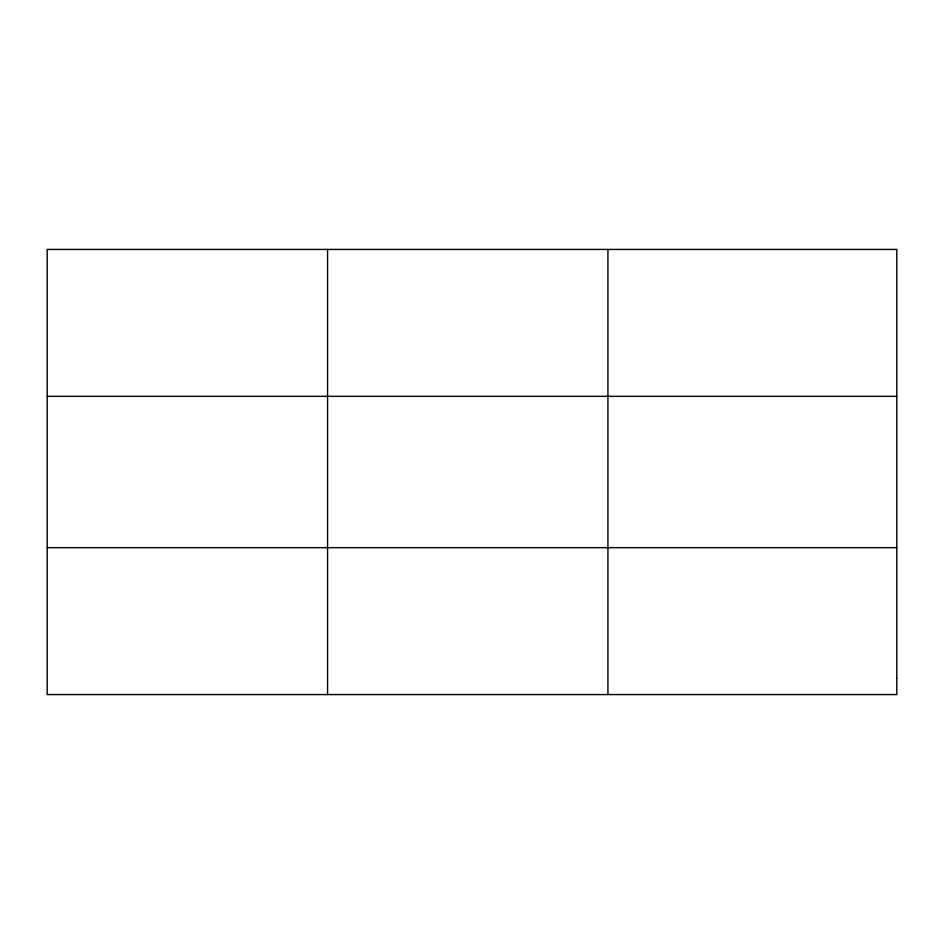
<?xml version="1.0" encoding="UTF-8"?>
<svg xmlns="http://www.w3.org/2000/svg" width="944" height="944" viewBox="0 0 944 944"><rect width="100%" height="100%" fill="white"/><g stroke="black" fill="none" stroke-linecap="round" stroke-linejoin="round"><path stroke-width="1.42" d="M327.568 249.428L327.568 694.572M607.936 249.428L607.936 694.572M47.2 396.327L896.8 396.327M47.2 547.673L896.8 547.673M896.8 678.24L896.8 694.572L47.2 694.572L47.2 249.428L896.8 249.428L896.8 678.24"/></g></svg>
